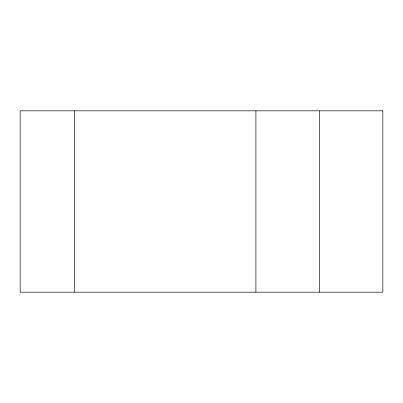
<?xml version="1.0" encoding="UTF-8"?>
<svg xmlns="http://www.w3.org/2000/svg" width="403" height="403" viewBox="0 0 403 403"><rect width="100%" height="100%" fill="white"/><g stroke="black" fill="none" stroke-linecap="round" stroke-linejoin="round"><path stroke-width="0.6" d="M319.377 110.825L319.377 292.175M255.905 110.825L255.905 292.175M74.555 110.825L74.555 292.175M382.85 110.825L20.15 110.825L20.15 292.175L382.85 292.175L382.85 110.825"/></g></svg>
